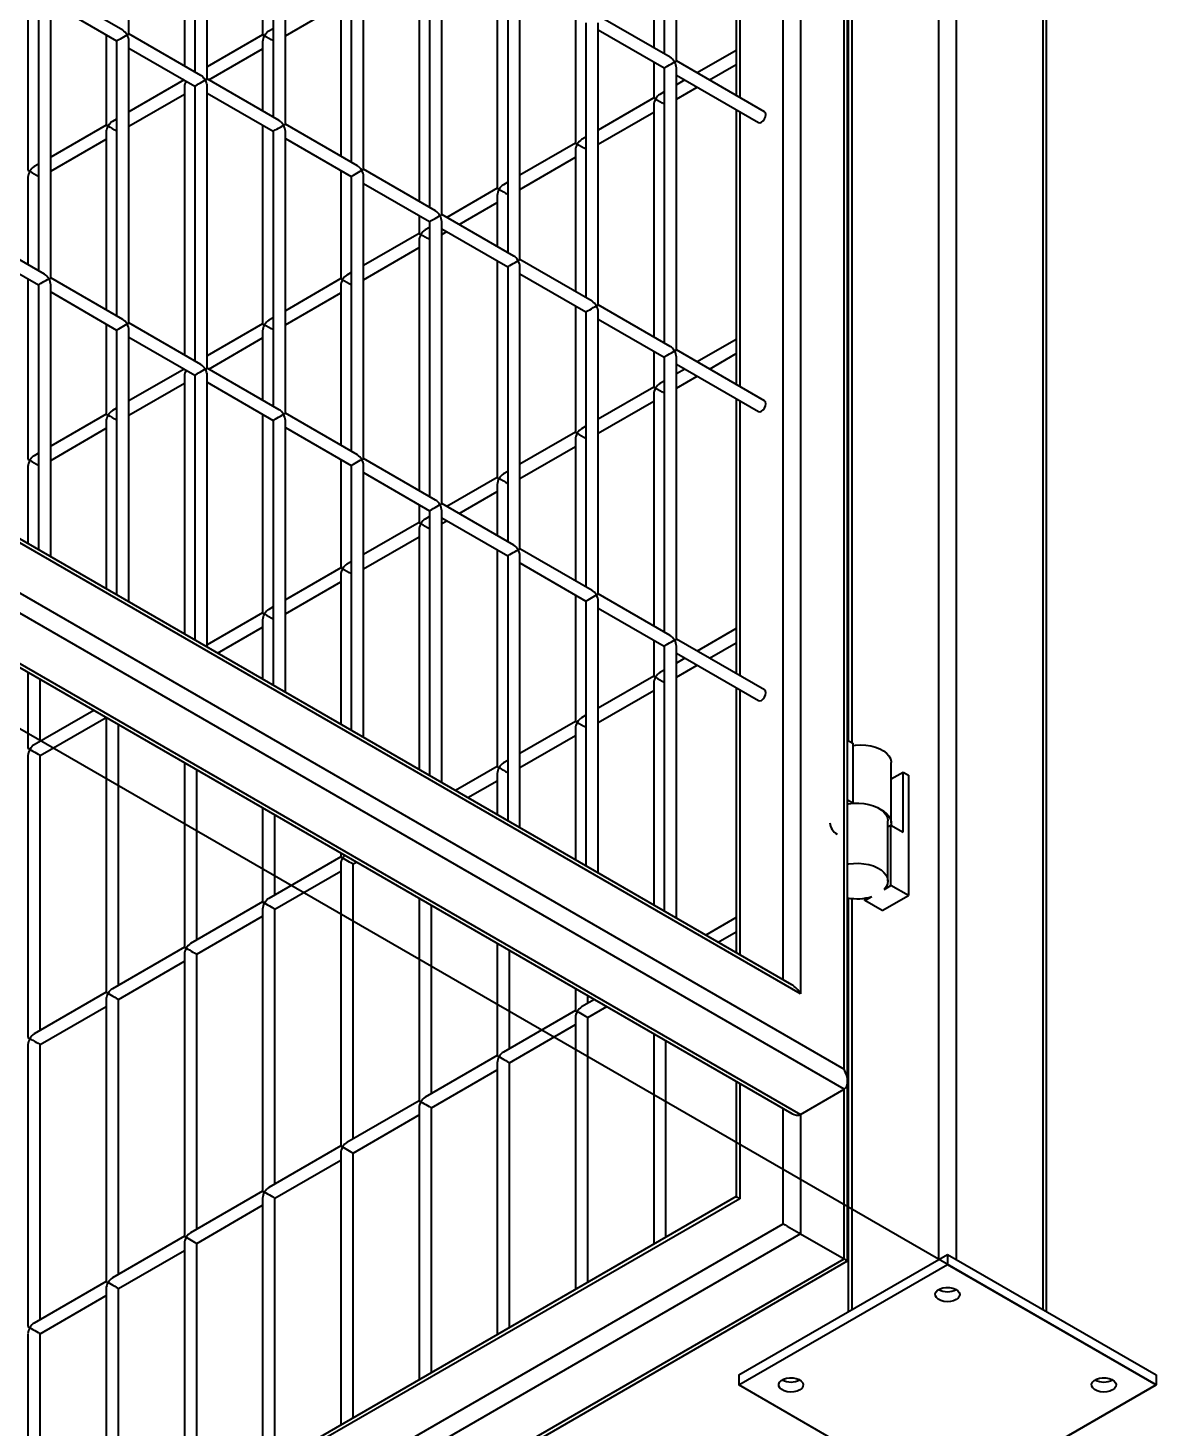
# Model space of a CAD drawing. Header units: millimetres. Extents: x 0 to 297, y 0 to 210.
# Drawn here: x 236.95 to 241.54, y 88.77 to 94.46 of the extents above; entities that cross this region are included whole.
import ezdxf

# ---------------------------------------------------------------- set-up
doc = ezdxf.new("R2010")
doc.units = ezdxf.units.MM
doc.layers.add('轮廓实线层', color=7, linetype='Continuous', lineweight=40)

msp = doc.modelspace()

# ---------------------------------------------------------------- linework, layer by layer
at = {"layer": '轮廓实线层', "color": 7, "linetype": 'Continuous', "lineweight": 40}
for p, q in [((241.5392, 88.9436), (212.5478, 105.68)), ((241.0942, 89.2413), (241.0942, 105.3152)), ((240.2699, 90.2275), (240.2699, 104.8436)), ((240.2845, 90.1783), (240.2845, 104.8521)), ((240.0931, 104.7415), (240.0931, 90.5337)), ((240.2871, 103.1721), (240.2871, 91.5649)), ((237.3604, 94.4387), (237.3604, 95.5857)), ((239.5378, 95.4757), (239.5378, 94.3576)), ((239.5878, 94.3287), (239.5878, 95.4757)), ((237.5862, 95.3985), (237.5862, 94.3084)), ((237.6286, 95.402), (237.6286, 94.2839)), ((237.6786, 94.2551), (237.6786, 95.402)), ((239.4954, 95.3248), (239.4954, 94.3821)), ((239.831, 95.3064), (239.831, 94.1883)), ((237.9044, 95.2428), (237.9044, 94.4352)), ((237.9468, 95.2183), (237.9468, 94.1002)), ((237.9968, 94.0714), (237.9968, 95.2183)), ((238.265, 95.0346), (238.265, 93.9165)), ((238.315, 93.8877), (238.315, 95.0346)), ((238.5832, 94.8509), (238.5832, 93.7328)), ((238.6332, 93.704), (238.6332, 94.8509)), ((238.5408, 94.7738), (238.5408, 93.7573)), ((238.859, 94.6917), (238.859, 93.8105)), ((238.9014, 94.6672), (238.9014, 93.5492)), ((238.9514, 93.5203), (238.9514, 94.6672)), ((236.9498, 94.6181), (236.9498, 93.8842)), ((236.9922, 94.5936), (236.9922, 93.4755)), ((237.3354, 94.4532), (237.0422, 94.6224)), ((237.0422, 93.4466), (237.0422, 94.5936)), ((238.2226, 94.5901), (238.2226, 93.941)), ((237.0422, 94.5647), (237.3104, 94.4099)), ((237.9968, 94.4309), (238.2226, 94.5612)), ((239.1772, 94.508), (239.1772, 93.9942)), ((239.2196, 94.4835), (239.2196, 93.3655)), ((239.5628, 94.3432), (239.2696, 94.5124)), ((239.2696, 93.3366), (239.2696, 94.4835)), ((237.268, 94.4344), (237.268, 94.0679)), ((237.3104, 94.4099), (237.3104, 93.2918)), ((237.6536, 94.2695), (237.3604, 94.4387)), ((237.3604, 93.2629), (237.3604, 94.4099)), ((237.9044, 94.4352), (237.6786, 94.3049)), ((237.9468, 94.4597), (237.9294, 94.4497)), ((239.2696, 94.4547), (239.5378, 94.2999)), ((237.3604, 94.381), (237.6286, 94.2262)), ((237.6854, 94.2511), (237.9044, 94.3775)), ((237.9044, 94.4064), (237.9044, 94.1247)), ((239.831, 94.3716), (239.6722, 94.28)), ((239.4954, 94.3243), (239.4954, 94.1779)), ((239.5378, 94.2999), (239.5378, 93.1818)), ((239.9465, 94.1216), (239.5878, 94.3287)), ((239.5878, 93.1529), (239.5878, 94.2999)), ((239.7222, 94.2511), (239.831, 94.3139)), ((237.5854, 94.2511), (237.3604, 94.1212)), ((237.9718, 94.0858), (237.6786, 94.2551)), ((239.5878, 94.271), (239.9215, 94.0783)), ((239.6222, 94.2511), (239.5878, 94.2312)), ((237.3604, 94.0635), (237.5862, 94.1938)), ((237.5862, 94.2227), (237.5862, 93.1326)), ((237.6286, 94.2262), (237.6286, 93.1081)), ((237.6786, 93.0792), (237.6786, 94.2262)), ((237.6786, 94.1973), (237.9468, 94.0425)), ((239.5378, 94.2024), (239.5204, 94.1923)), ((239.5878, 94.1735), (239.6722, 94.2222)), ((239.4954, 94.1779), (239.2696, 94.0475)), ((239.4954, 94.149), (239.4954, 93.2063)), ((239.831, 94.1306), (239.831, 93.0125)), ((237.268, 94.0679), (237.0422, 93.9375)), ((237.3104, 94.0923), (237.293, 94.0823)), ((237.9044, 94.067), (237.9044, 93.2594)), ((238.29, 93.9021), (237.9968, 94.0714)), ((239.2696, 93.9898), (239.4954, 94.1201)), ((237.0422, 93.8798), (237.268, 94.0101)), ((237.268, 94.039), (237.268, 93.3163)), ((237.9468, 94.0425), (237.9468, 92.9244)), ((237.9968, 92.8955), (237.9968, 94.0425)), ((237.9968, 94.0136), (238.265, 93.8588)), ((239.2196, 94.0187), (239.2022, 94.0086)), ((239.1772, 93.9942), (238.9514, 93.8639)), ((239.1772, 93.9653), (239.1772, 93.39)), ((236.9922, 93.9087), (236.9748, 93.8986)), ((238.9514, 93.8061), (239.1772, 93.9365)), ((236.9498, 93.8553), (236.9498, 93.5)), ((238.2226, 93.8833), (238.2226, 93.4431)), ((238.265, 93.8588), (238.265, 92.7407)), ((238.6082, 93.7184), (238.315, 93.8877)), ((238.315, 92.7119), (238.315, 93.8588)), ((240.0931, 90.5337), (234.4646, 93.783)), ((240.0578, 90.5711), (234.4792, 93.7915)), ((238.315, 93.8299), (238.5832, 93.6751)), ((238.859, 93.8105), (238.6538, 93.6921)), ((238.9014, 93.835), (238.884, 93.8249)), ((238.7038, 93.6632), (238.859, 93.7528)), ((238.859, 93.7816), (238.859, 93.5736)), ((234.2878, 93.681), (240.2699, 90.2275)), ((238.5408, 93.6996), (238.5408, 93.6268)), ((238.5832, 93.6751), (238.5832, 92.557)), ((238.9264, 93.5347), (238.6332, 93.704)), ((238.6332, 92.5282), (238.6332, 93.6751)), ((240.2699, 90.1459), (234.2171, 93.6401)), ((237.0172, 93.4611), (236.724, 93.6303)), ((238.5408, 93.6268), (238.315, 93.4965)), ((238.5832, 93.6513), (238.5658, 93.6412)), ((238.6332, 93.6462), (238.9014, 93.4914)), ((238.6332, 93.6224), (238.6538, 93.6343)), ((236.724, 93.5726), (236.9922, 93.4177)), ((238.315, 93.4387), (238.5408, 93.5691)), ((238.5408, 93.5979), (238.5408, 92.5815)), ((234.0256, 93.5296), (240.0578, 90.0473)), ((234.0403, 93.5381), (240.0931, 90.0438)), ((238.859, 93.5159), (238.859, 92.6347)), ((239.2446, 93.351), (238.9514, 93.5203)), ((236.9498, 93.4422), (236.9498, 92.7083)), ((237.3354, 93.2774), (237.0422, 93.4466)), ((238.2226, 93.4431), (237.9968, 93.3128)), ((238.265, 93.4676), (238.2476, 93.4575)), ((238.9014, 93.4914), (238.9014, 92.3733)), ((238.9514, 92.3445), (238.9514, 93.4914)), ((238.9514, 93.4626), (239.2196, 93.3077)), ((236.9922, 93.4177), (236.9922, 92.3408)), ((237.0422, 92.3119), (237.0422, 93.4177)), ((237.0422, 93.3889), (237.3104, 93.2341)), ((237.9968, 93.255), (238.2226, 93.3854)), ((238.2226, 93.4142), (238.2226, 92.7652)), ((239.1772, 93.3322), (239.1772, 92.8184)), ((239.5628, 93.1673), (239.2696, 93.3366)), ((237.9468, 93.2839), (237.9294, 93.2739)), ((239.2196, 93.3077), (239.2196, 92.1896)), ((239.2696, 92.1608), (239.2696, 93.3077)), ((239.2696, 93.2789), (239.5378, 93.124)), ((237.268, 93.2586), (237.268, 92.892)), ((237.3104, 93.2341), (237.3104, 92.1571)), ((237.6536, 93.0937), (237.3604, 93.2629)), ((237.3604, 92.1282), (237.3604, 93.2341)), ((237.9044, 93.2594), (237.6786, 93.1291)), ((237.9044, 93.2306), (237.9044, 92.9489)), ((237.3604, 93.2052), (237.6286, 93.0504)), ((237.6854, 93.0753), (237.9044, 93.2017)), ((239.831, 93.1958), (239.6722, 93.1042)), ((239.4954, 93.1485), (239.4954, 93.0021)), ((239.5378, 93.124), (239.5378, 92.0059)), ((239.9465, 92.9458), (239.5878, 93.1529)), ((239.5878, 91.9771), (239.5878, 93.124)), ((239.7222, 93.0753), (239.831, 93.1381)), ((237.5854, 93.0753), (237.3604, 92.9454)), ((237.5862, 93.0469), (237.5862, 91.9979)), ((237.6286, 93.0504), (237.6286, 91.9734)), ((237.9718, 92.91), (237.6786, 93.0792)), ((237.6786, 91.9445), (237.6786, 93.0504)), ((239.5878, 93.0952), (239.9215, 92.9025)), ((239.6222, 93.0753), (239.5878, 93.0554)), ((239.5878, 92.9977), (239.6722, 93.0464)), ((237.3604, 92.8877), (237.5862, 93.018)), ((237.6786, 93.0215), (237.9468, 92.8667)), ((239.4954, 93.0021), (239.2696, 92.8717)), ((239.5378, 93.0266), (239.5204, 93.0165)), ((239.2696, 92.814), (239.4954, 92.9443)), ((239.4954, 92.9732), (239.4954, 92.0304)), ((239.831, 92.9548), (239.831, 91.8367)), ((237.268, 92.892), (237.0422, 92.7617)), ((237.3104, 92.9165), (237.293, 92.9065)), ((237.9044, 92.8912), (237.9044, 92.0836)), ((238.29, 92.7263), (237.9968, 92.8955)), ((237.0422, 92.704), (237.268, 92.8343)), ((237.268, 92.8632), (237.268, 92.1816)), ((237.9468, 92.8667), (237.9468, 91.7897)), ((237.9968, 91.7608), (237.9968, 92.8667)), ((237.9968, 92.8378), (238.265, 92.683)), ((239.1772, 92.8184), (238.9514, 92.688)), ((239.2196, 92.8429), (239.2022, 92.8328)), ((238.9514, 92.6303), (239.1772, 92.7606)), ((239.1772, 92.7895), (239.1772, 92.2141)), ((236.9922, 92.7328), (236.9748, 92.7228)), ((238.2226, 92.7075), (238.2226, 92.2673)), ((238.6082, 92.5426), (238.315, 92.7119)), ((236.9498, 92.6795), (236.9498, 92.3653)), ((238.265, 92.683), (238.265, 91.606)), ((238.315, 91.5771), (238.315, 92.683)), ((238.315, 92.6541), (238.5832, 92.4993)), ((238.9014, 92.6592), (238.884, 92.6491)), ((238.859, 92.6347), (238.6538, 92.5162)), ((238.859, 92.6058), (238.859, 92.3978)), ((238.7038, 92.4874), (238.859, 92.5769)), ((238.5408, 92.5238), (238.5408, 92.451)), ((238.5832, 92.4755), (238.5658, 92.4654)), ((238.5832, 92.4993), (238.5832, 91.4223)), ((238.9264, 92.3589), (238.6332, 92.5282)), ((238.6332, 91.3934), (238.6332, 92.4993)), ((238.5408, 92.451), (238.315, 92.3206)), ((238.5408, 92.4221), (238.5408, 91.4468)), ((238.6332, 92.4704), (238.9014, 92.3156)), ((238.6332, 92.4466), (238.6538, 92.4585)), ((238.315, 92.2629), (238.5408, 92.3933)), ((238.859, 92.3401), (238.859, 91.4589)), ((238.9014, 92.3156), (238.9014, 91.2386)), ((239.2446, 92.1752), (238.9514, 92.3445)), ((238.9514, 91.2097), (238.9514, 92.3156)), ((238.2226, 92.2673), (237.9968, 92.137)), ((238.265, 92.2918), (238.2476, 92.2817)), ((238.9514, 92.2867), (239.2196, 92.1319)), ((237.9968, 92.0792), (238.2226, 92.2096)), ((238.2226, 92.2384), (238.2226, 91.6305)), ((239.1772, 92.1564), (239.1772, 91.6425)), ((239.2196, 92.1319), (239.2196, 91.0549)), ((239.5628, 91.9915), (239.2696, 92.1608)), ((239.2696, 91.0261), (239.2696, 92.1319)), ((237.9044, 92.0836), (237.6786, 91.9533)), ((237.9468, 92.1081), (237.9294, 92.098)), ((239.2696, 92.103), (239.5378, 91.9482)), ((237.721, 91.92), (237.9044, 92.0259)), ((237.9044, 92.0547), (237.9044, 91.8142)), ((239.831, 92.02), (239.6722, 91.9283)), ((239.4954, 91.9727), (239.4954, 91.8262)), ((239.9465, 91.77), (239.5878, 91.9771)), ((239.7222, 91.8995), (239.831, 91.9623)), ((239.5378, 91.9482), (239.5378, 90.8712)), ((239.5878, 90.8424), (239.5878, 91.9482)), ((239.5878, 91.9194), (239.9215, 91.7267)), ((239.5378, 91.8507), (239.5204, 91.8407)), ((239.6222, 91.8995), (239.5878, 91.8796)), ((239.5878, 91.8219), (239.6722, 91.8706)), ((236.9498, 91.8416), (236.9498, 91.5325)), ((236.9998, 91.5614), (236.9998, 91.8127)), ((239.4954, 91.8262), (239.2696, 91.6959)), ((239.4954, 91.7974), (239.4954, 90.8957)), ((239.2696, 91.6382), (239.4954, 91.7685)), ((239.831, 91.779), (239.831, 90.702)), ((237.2174, 91.687), (236.9748, 91.547)), ((236.9998, 91.5037), (237.2674, 91.6582)), ((237.268, 91.6579), (237.268, 90.5404)), ((237.318, 90.5693), (237.318, 91.629)), ((239.1772, 91.6425), (238.9514, 91.5122)), ((239.2196, 91.667), (239.2022, 91.657)), ((238.9514, 91.4545), (239.1772, 91.5848)), ((239.1772, 91.6137), (239.1772, 91.0794)), ((240.2845, 91.5664), (240.3053, 91.5544)), ((240.3053, 91.5544), (240.3053, 91.3095)), ((236.9498, 91.5037), (236.9498, 90.3567)), ((236.9998, 90.3856), (236.9998, 91.5037)), ((237.5862, 91.4742), (237.5862, 90.7241)), ((238.859, 91.4589), (238.6894, 91.361)), ((238.9014, 91.4833), (238.884, 91.4733)), ((240.4621, 91.2299), (240.4621, 91.4748)), ((237.6362, 90.753), (237.6362, 91.4453)), ((238.7394, 91.3321), (238.859, 91.4011)), ((238.859, 91.43), (238.859, 91.2631)), ((240.4621, 91.4082), (240.5103, 91.4361)), ((240.5103, 91.1911), (240.5103, 91.4361)), ((240.5103, 91.4361), (240.5315, 91.4238)), ((240.5315, 91.4238), (240.5315, 90.9339)), ((237.9044, 91.2905), (237.9044, 90.9078)), ((240.3053, 91.3095), (240.2845, 91.3214)), ((237.9544, 90.9366), (237.9544, 91.2616)), ((240.4479, 90.9931), (240.4479, 91.238)), ((240.4479, 91.2122), (240.4608, 91.2197)), ((240.4608, 90.9747), (240.4608, 91.2197)), ((240.4608, 91.2197), (240.5103, 91.1911)), ((238.2226, 91.1068), (238.2226, 91.0915)), ((238.2226, 91.0915), (237.9294, 90.9222)), ((238.2226, 91.0626), (238.2226, 89.9157)), ((238.2726, 91.0626), (238.2858, 91.0703)), ((238.2726, 89.9445), (238.2726, 91.0626)), ((237.9544, 90.8789), (238.2226, 91.0337)), ((240.4325, 90.9584), (240.4608, 90.9747)), ((240.5315, 90.9339), (240.4608, 90.9747)), ((237.9044, 90.9078), (237.6112, 90.7385)), ((237.9044, 90.8789), (237.9044, 89.732)), ((237.9544, 89.7608), (237.9544, 90.8789)), ((238.5408, 90.9231), (238.5408, 90.0993)), ((238.5908, 90.1282), (238.5908, 90.8942)), ((240.2871, 90.8878), (240.2845, 90.8872)), ((240.2845, 90.8822), (240.2871, 90.8826)), ((240.2871, 90.924), (240.2871, 89.2413)), ((240.3548, 90.9135), (240.383, 90.9298)), ((240.3548, 90.9135), (240.3548, 90.9233)), ((240.4255, 90.8727), (240.3548, 90.9135)), ((240.4255, 90.8727), (240.5315, 90.9339)), ((237.6362, 90.6952), (237.9044, 90.85)), ((239.831, 90.8442), (239.7078, 90.7731)), ((239.7578, 90.7442), (239.831, 90.7864)), ((237.5862, 90.7241), (237.293, 90.5548)), ((238.859, 90.7394), (238.859, 90.283)), ((238.909, 90.3119), (238.909, 90.7105)), ((237.318, 90.5115), (237.5862, 90.6664)), ((237.5862, 90.6952), (237.5862, 89.5483)), ((237.6362, 89.5771), (237.6362, 90.6952)), ((240.2845, 90.6372), (240.2871, 90.6377)), ((237.268, 90.5404), (236.9748, 90.3711)), ((239.1772, 90.5557), (239.1772, 90.4667)), ((236.9998, 90.3278), (237.268, 90.4827)), ((237.268, 90.5115), (237.268, 89.3646)), ((237.318, 89.3934), (237.318, 90.5115)), ((239.2542, 90.5112), (239.2022, 90.4812)), ((239.2272, 90.4956), (239.2272, 90.5268)), ((239.2272, 90.4379), (239.3042, 90.4824)), ((240.2871, 90.4994), (240.2845, 90.4999)), ((239.1772, 90.4667), (238.884, 90.2975)), ((239.1772, 90.4379), (239.1772, 89.332)), ((239.2272, 89.3609), (239.2272, 90.4379)), ((238.909, 90.2542), (239.1772, 90.409)), ((239.4954, 90.372), (239.4954, 89.5157)), ((236.9498, 90.3278), (236.9498, 89.1809)), ((236.9998, 89.2098), (236.9998, 90.3278)), ((239.5454, 89.5446), (239.5454, 90.3432)), ((238.859, 90.283), (238.5658, 90.1138)), ((238.859, 90.2542), (238.859, 89.1483)), ((238.909, 89.1772), (238.909, 90.2542)), ((238.5908, 90.0705), (238.859, 90.2253)), ((239.831, 90.1783), (239.831, 89.7095)), ((240.0931, 90.0438), (240.2699, 90.1459)), ((240.2845, 89.4476), (240.2845, 90.1783)), ((238.5408, 90.0993), (238.2476, 89.9301)), ((238.2726, 89.8868), (238.5408, 90.0416)), ((238.5408, 90.0705), (238.5408, 88.9646)), ((238.5908, 88.9935), (238.5908, 90.0705)), ((238.2226, 89.9157), (237.9294, 89.7464)), ((237.9544, 89.7031), (238.2226, 89.8579)), ((238.2226, 89.8868), (238.2226, 88.7809)), ((238.2726, 88.8098), (238.2726, 89.8868)), ((239.8456, 89.701), (234.2171, 86.4517)), ((239.831, 89.7095), (234.2524, 86.489)), ((237.9044, 89.732), (237.6112, 89.5627)), ((237.9044, 89.7031), (237.9044, 88.5972)), ((237.9544, 88.6261), (237.9544, 89.7031)), ((237.6362, 89.5194), (237.9044, 89.6742)), ((234.0403, 86.1455), (240.0224, 89.5989)), ((240.0931, 89.5581), (234.0403, 86.0639)), ((237.5862, 89.5483), (237.293, 89.379)), ((237.5862, 89.5194), (237.5862, 88.4135)), ((237.6362, 88.4424), (237.6362, 89.5194)), ((240.0931, 89.5581), (240.2699, 89.456)), ((234.2171, 85.9618), (240.2699, 89.456)), ((237.318, 89.3357), (237.5862, 89.4905)), ((239.8421, 88.9844), (240.6906, 89.4743)), ((240.6906, 89.4743), (240.6906, 89.4334)), ((240.6906, 89.4743), (241.5392, 88.9844)), ((234.2524, 85.9653), (240.2845, 89.4476)), ((239.8421, 88.9436), (240.6906, 89.4334)), ((240.6906, 89.4334), (241.5392, 88.9436)), ((237.268, 89.3646), (236.9748, 89.1953)), ((236.9998, 89.152), (237.268, 89.3068)), ((237.268, 89.3357), (237.268, 88.2299)), ((237.318, 88.2587), (237.318, 89.3357)), ((236.9498, 89.152), (236.9498, 88.0462)), ((236.9998, 88.075), (236.9998, 89.152)), ((212.5478, 72.2072), (241.5392, 88.9436)), ((239.8421, 88.9844), (239.8421, 88.9436)), ((240.6906, 88.4538), (239.8421, 88.9436)), ((241.5392, 88.9436), (240.6906, 88.4538)), ((241.5392, 88.9844), (241.5392, 88.9436))]:
    msp.add_line(p, q, dxfattribs=at)
at = {"layer": '轮廓实线层', "color": 8, "linetype": 'Continuous', "lineweight": 40}
for p, q in [((240.6553, 89.4539), (240.6553, 105.5398)), ((240.726, 105.5398), (240.726, 89.4539)), ((241.0795, 89.2498), (241.0795, 105.3357)), ((240.0224, 90.5915), (240.0224, 104.7007)), ((240.3017, 103.1701), (240.3017, 91.5565)), ((239.8456, 95.298), (239.8456, 94.1799)), ((239.8456, 94.1221), (239.8456, 93.0041)), ((239.8456, 92.9463), (239.8456, 91.8282)), ((239.8456, 91.7705), (239.8456, 90.6935)), ((240.3017, 90.922), (240.3017, 89.2498)), ((239.8456, 90.1698), (239.8456, 89.701)), ((240.2699, 89.456), (240.2699, 90.1459)), ((240.0224, 89.5989), (240.0224, 90.0678)), ((240.0931, 90.0438), (240.0931, 89.5581))]:
    msp.add_line(p, q, dxfattribs=at)
at = {"layer": '轮廓实线层', "color": 7, "linetype": 'Continuous', "lineweight": 40, "flags": 128}
for points in [[(239.9215, 94.0783), (239.9273, 94.0772), (239.934, 94.0796), (239.9408, 94.085), (239.9465, 94.0928), (239.9504, 94.1016), (239.9517, 94.1102), (239.9504, 94.1172), (239.9465, 94.1216), (239.9465, 94.1216)], [(239.9215, 92.9025), (239.9273, 92.9014), (239.934, 92.9037), (239.9408, 92.9092), (239.9465, 92.9169), (239.9504, 92.9258), (239.9517, 92.9344), (239.9504, 92.9414), (239.9465, 92.9458), (239.9465, 92.9458)], [(239.9215, 91.7267), (239.9273, 91.7256), (239.934, 91.7279), (239.9408, 91.7334), (239.9465, 91.7411), (239.9504, 91.75), (239.9517, 91.7585), (239.9504, 91.7656), (239.9465, 91.77), (239.9465, 91.77)], [(240.3053, 91.5446), (240.3165, 91.546), (240.3374, 91.547), (240.3583, 91.546), (240.3786, 91.5429), (240.3978, 91.5379), (240.4152, 91.5312), (240.4304, 91.5228), (240.443, 91.5131), (240.4526, 91.5024), (240.459, 91.4908), (240.4619, 91.4788), (240.4621, 91.4748)], [(240.2845, 91.3067), (240.2883, 91.3074), (240.3088, 91.3097), (240.3298, 91.3101), (240.3506, 91.3084), (240.3706, 91.3047), (240.3893, 91.2992), (240.4061, 91.2919), (240.4205, 91.2831), (240.4322, 91.2731), (240.4408, 91.262), (240.4461, 91.2503), (240.4479, 91.2382), (240.4479, 91.238)], [(240.4181, 91.2848), (240.4304, 91.2779), (240.443, 91.2682), (240.4526, 91.2574), (240.459, 91.2459), (240.4619, 91.2339), (240.4613, 91.2217), (240.4608, 91.2197)], [(240.2845, 91.0618), (240.2883, 91.0624), (240.3088, 91.0648), (240.3298, 91.0651), (240.3506, 91.0634), (240.3706, 91.0598), (240.3893, 91.0542), (240.4061, 91.047), (240.4205, 91.0382), (240.4322, 91.0281), (240.4408, 91.0171), (240.4461, 91.0053), (240.4479, 90.9933), (240.4462, 90.9812), (240.441, 90.9695), (240.4325, 90.9584)], [(240.726, 89.2906), (240.7151, 89.2858), (240.7025, 89.2829), (240.6889, 89.2821), (240.6755, 89.2835), (240.6632, 89.2868), (240.6529, 89.292), (240.6455, 89.2986), (240.6414, 89.3061), (240.6409, 89.3139), (240.6441, 89.3216), (240.6508, 89.3284), (240.6604, 89.334), (240.6723, 89.3378), (240.6855, 89.3397), (240.6991, 89.3394), (240.7121, 89.337), (240.7235, 89.3327), (240.7324, 89.3268), (240.7383, 89.3197), (240.7406, 89.312), (240.7392, 89.3041), (240.7342, 89.2968), (240.726, 89.2906)], [(240.0896, 88.9232), (240.0787, 88.9184), (240.0661, 88.9156), (240.0525, 88.9147), (240.0391, 88.9161), (240.0268, 88.9195), (240.0165, 88.9246), (240.0091, 88.9312), (240.005, 88.9387), (240.0045, 88.9465), (240.0077, 88.9542), (240.0144, 88.961), (240.024, 88.9666), (240.0359, 88.9704), (240.0491, 88.9723), (240.0627, 88.972), (240.0757, 88.9697), (240.0871, 88.9654), (240.096, 88.9594), (240.1019, 88.9523), (240.1042, 88.9446), (240.1028, 88.9368), (240.0978, 88.9294), (240.0896, 88.9232)], [(241.3624, 88.9232), (241.3515, 88.9184), (241.3389, 88.9156), (241.3253, 88.9147), (241.3119, 88.9161), (241.2996, 88.9195), (241.2893, 88.9246), (241.2819, 88.9312), (241.2778, 88.9387), (241.2773, 88.9465), (241.2805, 88.9542), (241.2872, 88.961), (241.2968, 88.9666), (241.3087, 88.9704), (241.3219, 88.9723), (241.3355, 88.972), (241.3485, 88.9697), (241.3599, 88.9654), (241.3688, 88.9594), (241.3747, 88.9523), (241.377, 88.9446), (241.3756, 88.9368), (241.3706, 88.9294), (241.3624, 88.9232)]]:
    msp.add_lwpolyline(points, dxfattribs=at)
at = {"layer": '轮廓实线层', "color": 7, "linetype": 'Continuous', "lineweight": 40}
for centre, radius, start, end in [((240.271, 91.2346), 0.0591, 184.5357, 240.5022), ((240.3227, 91.1286), 0.2077, 259.4022, 286.8762), ((240.6906, 89.3983), 0.0757, 242.1379, 297.8629), ((240.0542, 89.0309), 0.0757, 242.1456, 297.8589), ((241.327, 89.0309), 0.0757, 242.1437, 297.8624)]:
    msp.add_arc(centre, radius, start, end, dxfattribs=at)
for centre, major_axis, ratio, start_param, end_param in [((237.3354, 94.4243), (0.025, 0.0144), 0.00007, 3.141552, 5.497747), ((237.3354, 94.4243), (-0.0177, 0.0306), 0.577335, 4.712348, 5.497828), ((237.3354, 94.4243), (0.025, 0.0144), 0.00007, 5.497747, 6.283145), ((237.3354, 94.4243), (-0.0177, 0.0306), 0.577335, 3.92695, 4.712348), ((237.9294, 94.4208), (0.025, -0.0144), 0.00007, 3.141633, 3.927031), ((237.9294, 94.4208), (0.0177, 0.0306), 0.577335, 1.570837, 2.356235), ((237.9294, 94.4208), (0.0177, 0.0306), 0.577335, 0.785358, 1.570837), ((237.9294, 94.4208), (0.025, -0.0144), 0.00007, 3.927031, 5.483713), ((239.5628, 94.3143), (0.025, 0.0144), 0.00007, 3.141552, 5.497747), ((239.5628, 94.3143), (-0.0177, 0.0306), 0.577335, 4.712348, 5.497828), ((239.5628, 94.3143), (0.025, 0.0144), 0.00007, 5.497747, 6.283145), ((239.5628, 94.3143), (-0.0177, 0.0306), 0.577335, 3.92695, 4.712348), ((237.6112, 94.2371), (0.0177, 0.0306), 0.577335, 1.570837, 2.356235), ((237.6536, 94.2406), (0.025, 0.0144), 0.00007, 3.141552, 5.497747), ((237.6536, 94.2406), (-0.0177, 0.0306), 0.577335, 4.712348, 5.497828), ((237.6536, 94.2406), (0.025, 0.0144), 0.00007, 5.497747, 6.283145), ((237.6536, 94.2406), (-0.0177, 0.0306), 0.577335, 3.92695, 4.712348), ((239.5204, 94.1634), (0.0177, 0.0306), 0.577335, 0.785358, 1.570837), ((239.5204, 94.1634), (0.025, -0.0144), 0.00007, 3.141633, 3.927031), ((239.5204, 94.1634), (0.0177, 0.0306), 0.577335, 1.570837, 2.356235), ((239.5204, 94.1634), (0.025, -0.0144), 0.00007, 3.927031, 5.483713), ((237.293, 94.0534), (0.025, -0.0144), 0.00007, 3.141633, 3.927031), ((237.293, 94.0534), (0.0177, 0.0306), 0.577335, 0.785358, 1.570837), ((237.9718, 94.0569), (0.025, 0.0144), 0.00007, 3.141552, 5.497747), ((237.9718, 94.0569), (-0.0177, 0.0306), 0.577335, 4.712348, 5.497828), ((237.9718, 94.0569), (0.025, 0.0144), 0.00007, 5.497747, 6.283145), ((237.9718, 94.0569), (-0.0177, 0.0306), 0.577335, 3.92695, 4.712348), ((237.293, 94.0534), (0.0177, 0.0306), 0.577335, 1.570837, 2.356235), ((237.293, 94.0534), (0.025, -0.0144), 0.00007, 3.927031, 5.483713), ((239.2022, 93.9798), (0.025, -0.0144), 0.00007, 3.141633, 3.927031), ((239.2022, 93.9798), (0.0177, 0.0306), 0.577335, 1.570837, 2.356235), ((239.2022, 93.9798), (0.0177, 0.0306), 0.577335, 0.785358, 1.570837), ((239.2022, 93.9798), (0.025, -0.0144), 0.00007, 3.927031, 5.483713), ((236.9748, 93.8697), (0.0177, 0.0306), 0.577335, 0.785358, 1.570837), ((238.29, 93.8732), (-0.0177, 0.0306), 0.577335, 4.712348, 5.497828), ((236.9748, 93.8697), (0.025, -0.0144), 0.00007, 3.141633, 3.927031), ((236.9748, 93.8697), (0.0177, 0.0306), 0.577335, 1.570837, 2.356235), ((236.9748, 93.8697), (0.025, -0.0144), 0.00007, 3.927031, 5.483713), ((238.29, 93.8732), (0.025, 0.0144), 0.00007, 3.141552, 5.497747), ((238.29, 93.8732), (0.025, 0.0144), 0.00007, 5.497747, 6.283145), ((238.29, 93.8732), (-0.0177, 0.0306), 0.577335, 3.92695, 4.712348), ((238.884, 93.7961), (0.025, -0.0144), 0.00007, 3.141633, 3.927031), ((238.884, 93.7961), (0.0177, 0.0306), 0.577335, 1.570837, 2.356235), ((238.884, 93.7961), (0.0177, 0.0306), 0.577335, 0.785358, 1.570837), ((238.884, 93.7961), (0.025, -0.0144), 0.00007, 3.927031, 5.483713), ((238.6082, 93.6895), (0.025, 0.0144), 0.00007, 3.141552, 5.497747), ((238.6082, 93.6895), (-0.0177, 0.0306), 0.577335, 4.712348, 5.497828), ((238.6082, 93.6895), (0.025, 0.0144), 0.00007, 5.497747, 6.283145), ((238.6082, 93.6895), (-0.0177, 0.0306), 0.577335, 3.92695, 4.712348), ((238.5658, 93.6124), (0.025, -0.0144), 0.00007, 3.141633, 3.927031), ((238.5658, 93.6124), (0.0177, 0.0306), 0.577335, 1.570837, 2.356235), ((238.5658, 93.6124), (0.0177, 0.0306), 0.577335, 0.785358, 1.570837), ((238.5658, 93.6124), (0.025, -0.0144), 0.00007, 3.927031, 5.483713), ((238.9264, 93.5059), (0.025, 0.0144), 0.00007, 3.141552, 5.497747), ((238.9264, 93.5059), (-0.0177, 0.0306), 0.577335, 4.712348, 5.497828), ((238.9264, 93.5059), (0.025, 0.0144), 0.00007, 5.497747, 6.283145), ((238.9264, 93.5059), (-0.0177, 0.0306), 0.577335, 3.92695, 4.712348), ((237.0172, 93.4322), (0.025, 0.0144), 0.00007, 3.141552, 5.497747), ((237.0172, 93.4322), (-0.0177, 0.0306), 0.577335, 4.712348, 5.497828), ((237.0172, 93.4322), (0.025, 0.0144), 0.00007, 5.497747, 6.283145), ((237.0172, 93.4322), (-0.0177, 0.0306), 0.577335, 3.92695, 4.712348), ((238.2476, 93.4287), (0.025, -0.0144), 0.00007, 3.141633, 3.927031), ((238.2476, 93.4287), (0.0177, 0.0306), 0.577335, 0.785358, 1.570837), ((238.2476, 93.4287), (0.0177, 0.0306), 0.577335, 1.570837, 2.356235), ((238.2476, 93.4287), (0.025, -0.0144), 0.00007, 3.927031, 5.483713), ((239.2446, 93.3222), (0.025, 0.0144), 0.00007, 3.141552, 5.497747), ((239.2446, 93.3222), (-0.0177, 0.0306), 0.577335, 4.712348, 5.497828), ((239.2446, 93.3222), (0.025, 0.0144), 0.00007, 5.497747, 6.283145), ((239.2446, 93.3222), (-0.0177, 0.0306), 0.577335, 3.92695, 4.712348), ((237.3354, 93.2485), (-0.0177, 0.0306), 0.577335, 4.712348, 5.497828), ((237.9294, 93.245), (0.0177, 0.0306), 0.577335, 0.785358, 1.570837), ((237.3354, 93.2485), (0.025, 0.0144), 0.00007, 3.141552, 5.497747), ((237.3354, 93.2485), (0.025, 0.0144), 0.00007, 5.497747, 6.283145), ((237.3354, 93.2485), (-0.0177, 0.0306), 0.577335, 3.92695, 4.712348), ((237.9294, 93.245), (0.025, -0.0144), 0.00007, 3.141633, 3.927031), ((237.9294, 93.245), (0.0177, 0.0306), 0.577335, 1.570837, 2.356235), ((237.9294, 93.245), (0.025, -0.0144), 0.00007, 3.927031, 5.483713), ((239.5628, 93.1385), (-0.0177, 0.0306), 0.577335, 4.712348, 5.497828), ((239.5628, 93.1385), (0.025, 0.0144), 0.00007, 3.141552, 5.497747), ((239.5628, 93.1385), (0.025, 0.0144), 0.00007, 5.497747, 6.283145), ((239.5628, 93.1385), (-0.0177, 0.0306), 0.577335, 3.92695, 4.712348), ((237.6112, 93.0613), (0.0177, 0.0306), 0.577335, 1.570837, 2.356235), ((237.6536, 93.0648), (0.025, 0.0144), 0.00007, 3.141552, 5.497747), ((237.6536, 93.0648), (-0.0177, 0.0306), 0.577335, 4.712348, 5.497828), ((237.6536, 93.0648), (0.025, 0.0144), 0.00007, 5.497747, 6.283145), ((237.6536, 93.0648), (-0.0177, 0.0306), 0.577335, 3.92695, 4.712348), ((239.5204, 92.9876), (0.025, -0.0144), 0.00007, 3.141633, 3.927031), ((239.5204, 92.9876), (0.0177, 0.0306), 0.577335, 1.570837, 2.356235), ((239.5204, 92.9876), (0.0177, 0.0306), 0.577335, 0.785358, 1.570837), ((239.5204, 92.9876), (0.025, -0.0144), 0.00007, 3.927031, 5.483713), ((237.293, 92.8776), (0.025, -0.0144), 0.00007, 3.141633, 3.927031), ((237.293, 92.8776), (0.0177, 0.0306), 0.577335, 1.570837, 2.356235), ((237.293, 92.8776), (0.0177, 0.0306), 0.577335, 0.785358, 1.570837), ((237.293, 92.8776), (0.025, -0.0144), 0.00007, 3.927031, 5.483713), ((237.9718, 92.8811), (0.025, 0.0144), 0.00007, 3.141552, 5.497747), ((237.9718, 92.8811), (-0.0177, 0.0306), 0.577335, 4.712348, 5.497828), ((237.9718, 92.8811), (0.025, 0.0144), 0.00007, 5.497747, 6.283145), ((237.9718, 92.8811), (-0.0177, 0.0306), 0.577335, 3.92695, 4.712348), ((239.2022, 92.8039), (0.025, -0.0144), 0.00007, 3.141633, 3.927031), ((239.2022, 92.8039), (0.0177, 0.0306), 0.577335, 0.785358, 1.570837), ((239.2022, 92.8039), (0.0177, 0.0306), 0.577335, 1.570837, 2.356235), ((239.2022, 92.8039), (0.025, -0.0144), 0.00007, 3.927031, 5.483713), ((236.9748, 92.6939), (0.025, -0.0144), 0.00007, 3.141633, 3.927031), ((236.9748, 92.6939), (0.0177, 0.0306), 0.577335, 1.570837, 2.356235), ((236.9748, 92.6939), (0.0177, 0.0306), 0.577335, 0.785358, 1.570837), ((236.9748, 92.6939), (0.025, -0.0144), 0.00007, 3.927031, 5.483713), ((238.29, 92.6974), (0.025, 0.0144), 0.00007, 3.141552, 5.497747), ((238.29, 92.6974), (-0.0177, 0.0306), 0.577335, 4.712348, 5.497828), ((238.29, 92.6974), (0.025, 0.0144), 0.00007, 5.497747, 6.283145), ((238.29, 92.6974), (-0.0177, 0.0306), 0.577335, 3.92695, 4.712348), ((238.884, 92.6202), (0.0177, 0.0306), 0.577335, 0.785358, 1.570837), ((238.884, 92.6202), (0.025, -0.0144), 0.00007, 3.141633, 3.927031), ((238.884, 92.6202), (0.0177, 0.0306), 0.577335, 1.570837, 2.356235), ((238.884, 92.6202), (0.025, -0.0144), 0.00007, 3.927031, 5.483713), ((238.6082, 92.5137), (-0.0177, 0.0306), 0.577335, 4.712348, 5.497828), ((238.6082, 92.5137), (0.025, 0.0144), 0.00007, 3.141552, 5.497747), ((238.6082, 92.5137), (0.025, 0.0144), 0.00007, 5.497747, 6.283145), ((238.6082, 92.5137), (-0.0177, 0.0306), 0.577335, 3.92695, 4.712348), ((238.5658, 92.4365), (0.025, -0.0144), 0.00007, 3.141633, 3.927031), ((238.5658, 92.4365), (0.0177, 0.0306), 0.577335, 1.570837, 2.356235), ((238.5658, 92.4365), (0.0177, 0.0306), 0.577335, 0.785358, 1.570837), ((238.5658, 92.4365), (0.025, -0.0144), 0.00007, 3.927031, 5.483713), ((238.9264, 92.33), (-0.0177, 0.0306), 0.577335, 4.712348, 5.497828), ((238.9264, 92.33), (0.025, 0.0144), 0.00007, 3.141552, 5.497747), ((238.9264, 92.33), (0.025, 0.0144), 0.00007, 5.497747, 6.283145), ((238.9264, 92.33), (-0.0177, 0.0306), 0.577335, 3.92695, 4.712348), ((238.2476, 92.2529), (0.025, -0.0144), 0.00007, 3.141633, 3.927031), ((238.2476, 92.2529), (0.0177, 0.0306), 0.577335, 1.570837, 2.356235), ((238.2476, 92.2529), (0.0177, 0.0306), 0.577335, 0.785358, 1.570837), ((238.2476, 92.2529), (0.025, -0.0144), 0.00007, 3.927031, 5.483713), ((239.2446, 92.1463), (0.025, 0.0144), 0.00007, 3.141552, 5.497747), ((239.2446, 92.1463), (-0.0177, 0.0306), 0.577335, 4.712348, 5.497828), ((239.2446, 92.1463), (0.025, 0.0144), 0.00007, 5.497747, 6.283145), ((239.2446, 92.1463), (-0.0177, 0.0306), 0.577335, 3.92695, 4.712348), ((237.9294, 92.0692), (0.025, -0.0144), 0.00007, 3.141633, 3.927031), ((237.9294, 92.0692), (0.0177, 0.0306), 0.577335, 1.570837, 2.356235), ((237.9294, 92.0692), (0.0177, 0.0306), 0.577335, 0.785358, 1.570837), ((237.9294, 92.0692), (0.025, -0.0144), 0.00007, 3.927031, 5.483713), ((239.5628, 91.9627), (0.025, 0.0144), 0.00007, 3.141552, 5.497747), ((239.5628, 91.9627), (-0.0177, 0.0306), 0.577335, 4.712348, 5.497828), ((239.5628, 91.9627), (0.025, 0.0144), 0.00007, 5.497747, 6.283145), ((239.5628, 91.9627), (-0.0177, 0.0306), 0.577335, 3.92695, 4.712348), ((239.5204, 91.8118), (0.025, -0.0144), 0.00007, 3.141633, 3.927031), ((239.5204, 91.8118), (0.0177, 0.0306), 0.577335, 1.570837, 2.356235), ((239.5204, 91.8118), (0.0177, 0.0306), 0.577335, 0.785358, 1.570837), ((239.5204, 91.8118), (0.025, -0.0144), 0.00007, 3.927031, 5.483713), ((239.2022, 91.6281), (0.025, -0.0144), 0.00007, 3.141633, 3.927031), ((239.2022, 91.6281), (0.0177, 0.0306), 0.577335, 1.570837, 2.356235), ((239.2022, 91.6281), (0.0177, 0.0306), 0.577335, 0.785358, 1.570837), ((239.2022, 91.6281), (0.025, -0.0144), 0.00007, 3.927031, 5.483713), ((236.9748, 91.5181), (0.025, -0.0144), 0.00007, 3.141633, 3.927031), ((236.9748, 91.5181), (0.0177, 0.0306), 0.577335, 1.570837, 2.356235), ((236.9748, 91.5181), (0.0177, 0.0306), 0.577335, 0.785358, 1.570837), ((236.9748, 91.5181), (0.025, -0.0144), 0.00007, 3.927031, 6.283226), ((238.884, 91.4444), (0.025, -0.0144), 0.00007, 3.141633, 3.927031), ((238.884, 91.4444), (0.0177, 0.0306), 0.577335, 1.570837, 2.356235), ((238.884, 91.4444), (0.0177, 0.0306), 0.577335, 0.785358, 1.570837), ((238.884, 91.4444), (0.025, -0.0144), 0.00007, 3.927031, 5.483713), ((238.2476, 91.077), (0.025, -0.0144), 0.00007, 3.141633, 3.927031), ((238.2476, 91.077), (0.0177, 0.0306), 0.577335, 1.570837, 2.356235), ((238.2476, 91.077), (0.0177, 0.0306), 0.577335, 1.186323, 1.570837), ((238.2476, 91.077), (0.025, -0.0144), 0.00007, 3.927031, 6.283226), ((237.9294, 90.8933), (0.025, -0.0144), 0.00007, 3.141633, 3.927031), ((237.9294, 90.8933), (0.0177, 0.0306), 0.577335, 1.570837, 2.356235), ((237.9294, 90.8933), (0.0177, 0.0306), 0.577335, 0.785358, 1.570837), ((237.9294, 90.8933), (0.025, -0.0144), 0.00007, 3.927031, 6.283226), ((237.6112, 90.7097), (0.025, -0.0144), 0.00007, 3.141633, 3.927031), ((237.6112, 90.7097), (0.0177, 0.0306), 0.577335, 1.570837, 2.356235), ((237.6112, 90.7097), (0.0177, 0.0306), 0.577335, 0.785358, 1.570837), ((237.6112, 90.7097), (0.025, -0.0144), 0.00007, 3.927031, 6.283226), ((237.293, 90.526), (0.025, -0.0144), 0.00007, 3.141633, 3.927031), ((237.293, 90.526), (0.0177, 0.0306), 0.577335, 0.785358, 1.570837), ((240.0578, 90.5133), (-0.0354, 0.0612), 0.577335, 4.712348, 5.497828), ((237.293, 90.526), (0.0177, 0.0306), 0.577335, 1.570837, 2.356235), ((237.293, 90.526), (0.025, -0.0144), 0.00007, 3.927031, 6.283226), ((239.2022, 90.4523), (0.0177, 0.0306), 0.577335, 0.785358, 1.570837), ((239.2022, 90.4523), (0.025, -0.0144), 0.00007, 3.141633, 3.927031), ((239.2022, 90.4523), (0.0177, 0.0306), 0.577335, 1.570837, 2.356235), ((239.2022, 90.4523), (0.025, -0.0144), 0.00007, 3.927031, 6.283226), ((236.9748, 90.3423), (0.0177, 0.0306), 0.577335, 0.785358, 1.570837), ((236.9748, 90.3423), (0.025, -0.0144), 0.00007, 3.141633, 3.927031), ((236.9748, 90.3423), (0.0177, 0.0306), 0.577335, 1.570837, 2.356235), ((236.9748, 90.3423), (0.025, -0.0144), 0.00007, 3.927031, 6.283226), ((238.884, 90.2686), (0.025, -0.0144), 0.00007, 3.141633, 3.927031), ((238.884, 90.2686), (0.0177, 0.0306), 0.577335, 1.570837, 2.356235), ((238.884, 90.2686), (0.0177, 0.0306), 0.577335, 0.785358, 1.570837), ((238.884, 90.2686), (0.025, -0.0144), 0.00007, 3.927031, 6.283226), ((240.2345, 90.2071), (-0.0354, 0.0612), 0.577335, 3.141552, 4.712348), ((238.5658, 90.0849), (0.025, -0.0144), 0.00007, 3.141633, 3.927031), ((238.5658, 90.0849), (0.0177, 0.0306), 0.577335, 1.570837, 2.356235), ((238.5658, 90.0849), (0.0177, 0.0306), 0.577335, 0.785358, 1.570837), ((238.5658, 90.0849), (0.025, -0.0144), 0.00007, 3.927031, 6.283226), ((240.0578, 90.1051), (-0.0354, 0.0612), 0.577335, 2.356235, 3.141552), ((238.2476, 89.9012), (0.025, -0.0144), 0.00007, 3.141633, 3.927031), ((238.2476, 89.9012), (0.0177, 0.0306), 0.577335, 1.570837, 2.356235), ((238.2476, 89.9012), (0.0177, 0.0306), 0.577335, 0.785358, 1.570837), ((238.2476, 89.9012), (0.025, -0.0144), 0.00007, 3.927031, 6.283226), ((237.9294, 89.7175), (0.0177, 0.0306), 0.577335, 0.785358, 1.570837), ((237.9294, 89.7175), (0.025, -0.0144), 0.00007, 3.141633, 3.927031), ((237.9294, 89.7175), (0.0177, 0.0306), 0.577335, 1.570837, 2.356235), ((237.9294, 89.7175), (0.025, -0.0144), 0.00007, 3.927031, 6.283226), ((239.881, 89.6806), (0.05, -0.0289), 0.00007, 3.141552, 3.927031), ((240.0578, 89.5785), (0.05, -0.0289), 0.00007, 3.927031, 5.497828), ((237.6112, 89.5338), (0.025, -0.0144), 0.00007, 3.141633, 3.927031), ((237.6112, 89.5338), (0.0177, 0.0306), 0.577335, 1.570837, 2.356235), ((237.6112, 89.5338), (0.0177, 0.0306), 0.577335, 0.785358, 1.570837), ((237.6112, 89.5338), (0.025, -0.0144), 0.00007, 3.927031, 6.283226), ((240.2345, 89.4764), (0.05, -0.0289), 0.00007, 5.497828, 6.283145), ((237.293, 89.3501), (0.025, -0.0144), 0.00007, 3.141633, 3.927031), ((237.293, 89.3501), (0.0177, 0.0306), 0.577335, 1.570837, 2.356235), ((237.293, 89.3501), (0.0177, 0.0306), 0.577335, 0.785358, 1.570837), ((237.293, 89.3501), (0.025, -0.0144), 0.00007, 3.927031, 6.283226), ((236.9748, 89.1665), (0.025, -0.0144), 0.00007, 3.141633, 3.927031), ((236.9748, 89.1665), (0.0177, 0.0306), 0.577335, 1.570837, 2.356235), ((236.9748, 89.1665), (0.0177, 0.0306), 0.577335, 0.785358, 1.570837), ((236.9748, 89.1665), (0.025, -0.0144), 0.00007, 3.927031, 6.283226)]:
    msp.add_ellipse(centre, major_axis=major_axis, ratio=ratio, start_param=start_param, end_param=end_param, dxfattribs=at)

doc.saveas('drawing.dxf')
